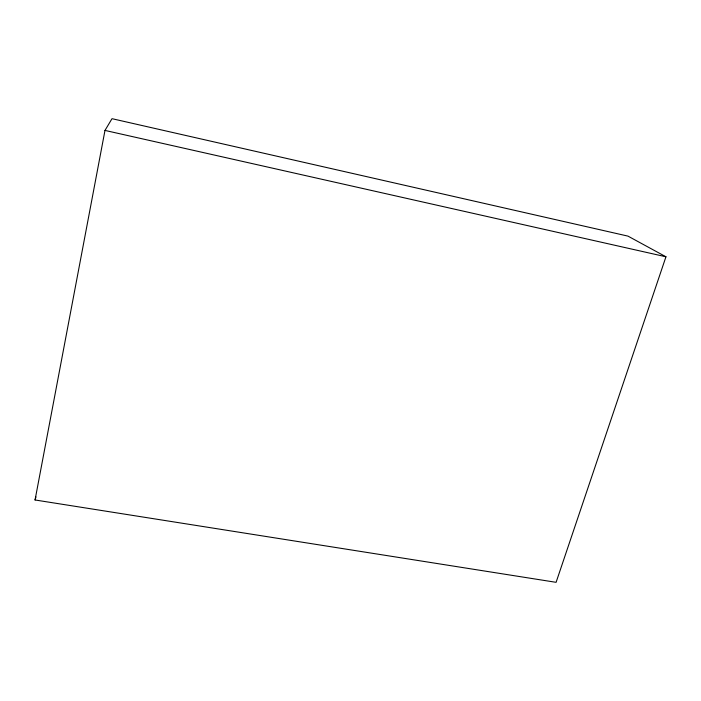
<?xml version="1.0" encoding="UTF-8"?>
<svg xmlns="http://www.w3.org/2000/svg" width="701" height="701" viewBox="0 0 701 701"><rect width="100%" height="100%" fill="white"/><g stroke="black" fill="none" stroke-linecap="round" stroke-linejoin="round"><path stroke-width="1.05" d="M35.05 499.979L104.984 130.421L112.002 118.679L627.982 236.123L665.95 256.785L556.095 582.321L35.05 499.979L35.97 496.886M104.984 130.421L665.95 256.785"/></g></svg>
